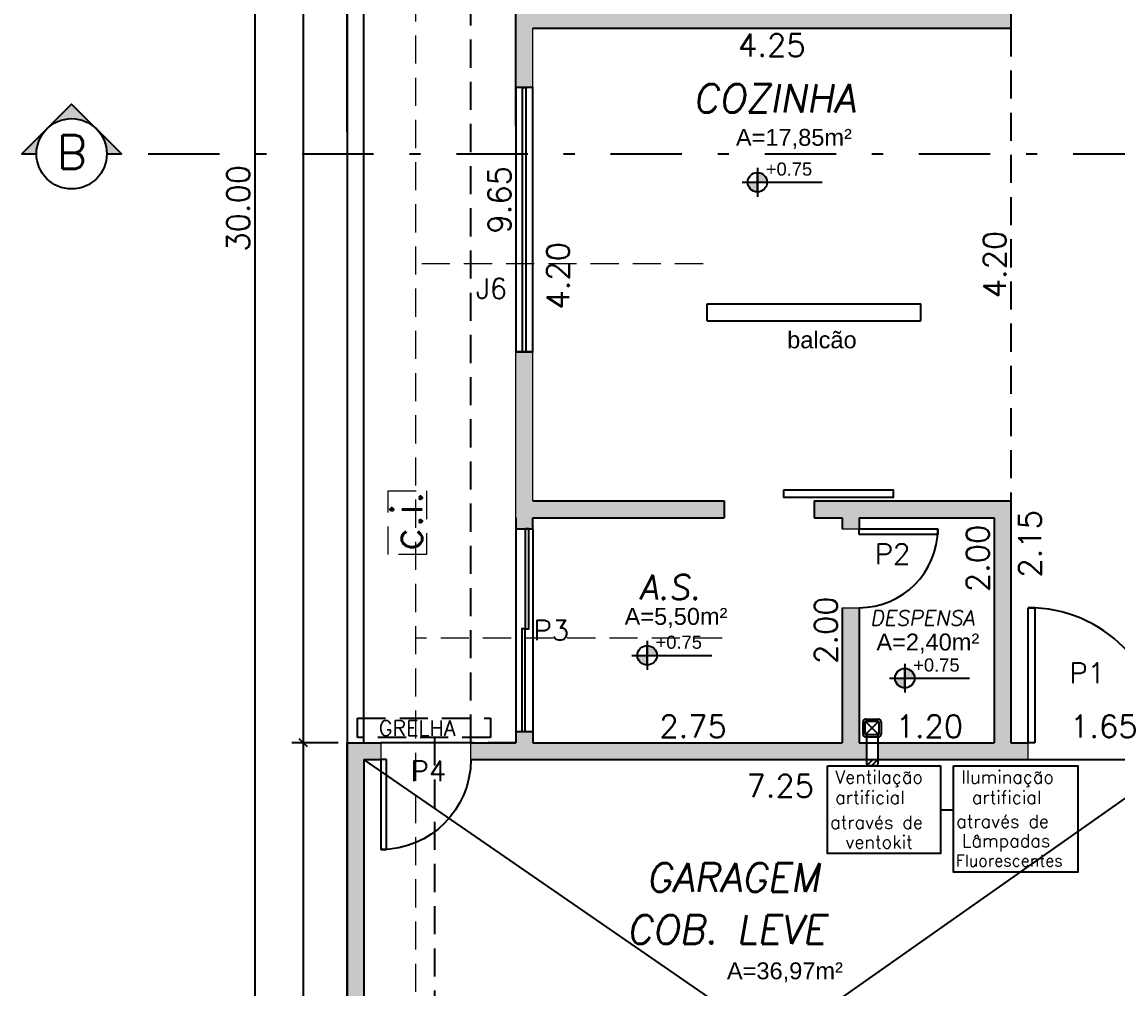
# Model space of a CAD drawing. Header units: metres. Extents: x 2690 to 3939, y 743 to 1123.
# Drawn here: x 3751.15 to 3760.88, y 778.1 to 786.69 of the extents above; entities that cross this region are included whole.
import ezdxf

# ---------------------------------------------------------------- set-up
doc = ezdxf.new("R2010")
doc.units = ezdxf.units.M
doc.header["$PDMODE"] = 35
for name, pattern in [('DASHDOT2', [12.7, 6.35, -3.175, 0, -3.175]), ('DASHED2', [9.525, 6.35, -3.175]), ('HIDDEN', [0.375, 0.25, -0.125])]:
    doc.linetypes.add(name, pattern=pattern)
for name, color, linetype in [('01', 1, 'Continuous'), ('02', 2, 'Continuous'), ('02-BALDR-VIGA-EIXO-LOCAÇÃO', 1, 'Continuous'), ('03', 3, 'Continuous'), ('04', 4, 'Continuous'), ('1MOBILIÁRIOS', 1, 'Continuous'), ('_a const_hum', 253, 'Continuous'), ('_parede int', 4, 'Continuous'), ('_piso', 1, 'Continuous'), ('A CONSTRUIR', 10, 'Continuous'), ('ABERTURA', 2, 'Continuous'), ('AGUAS PLUVIAIS', 162, 'Continuous'), ('ARQ-MOB', 1, 'Continuous'), ('ARQUIT', 1, 'Continuous'), ('caixilho', 2, 'Continuous'), ('TEXTO', 2, 'Continuous')]:
    doc.layers.add(name, color=color, linetype=linetype)
for name, color, linetype, lineweight in [('ALVENARIA', 4, 'Continuous', 18), ('COTA', 2, 'Continuous', 0), ('Esgoto', 94, 'DASHED2', 0)]:
    doc.layers.add(name, color=color, linetype=linetype, lineweight=lineweight)
doc.styles.add('ROMA', font='romans.shx')
doc.styles.add('ROMANS', font='arial.ttf')
doc.dimstyles.new('CORTE', dxfattribs={"dimscale": 0, "dimtxt": 0.2, "dimasz": 0.07, "dimexe": 0.1, "dimexo": 0.08, "dimgap": 0.05, "dimtad": 1, "dimzin": 4, "dimdsep": 46, "dimtxsty": 'ROMA', "dimblk": 'OBLIQUE', "dimcen": 0, "dimclrd": 1, "dimclre": 1, "dimclrt": 2, "dimaunit": 1, "dimadec": 0, "dimazin": 0, "dimtfac": 1, "dimtofl": 0, "dimtmove": 0, "dimatfit": 3, "dimldrblk": 'OBLIQUE', "dimfxl": 0.1, "dimtolj": 1, "dimtzin": 0, "dimarcsym": 0})
doc.dimstyles.new('PLANTA', dxfattribs={"dimtxt": 0.2, "dimasz": 0.18, "dimexe": 0.18, "dimexo": 0.0625, "dimgap": 0.045, "dimtad": 1, "dimzin": 0, "dimdsep": 46, "dimtxsty": 'ROMA', "dimcen": 0.09, "dimse1": 1, "dimse2": 1, "dimsd1": 1, "dimsd2": 1, "dimclrd": 1, "dimclre": 1, "dimclrt": 2, "dimadec": 0, "dimazin": 0, "dimtfac": 1, "dimtofl": 0, "dimtmove": 0, "dimatfit": 3, "dimfxl": 0.18, "dimtolj": 1, "dimtzin": 0, "dimarcsym": 0})

# ---------------------------------------------------------------- blocks, each defined once
blk = doc.blocks.new('*D468')
at = {"layer": 'DEFPOINTS', "color": 0, "transparency": 16777216}
for p in [(3754.1906, 780.1357), (3754.1906, 775.0357), (3754.5056, 775.0357)]:
    blk.add_point(p, dxfattribs=at)
at = {"layer": 'ALVENARIA', "color": 2, "transparency": 16777216, "insert": (3754.3606, 777.5857), "char_height": 0.2, "attachment_point": 5, "rotation": 90, "style": 'ROMA'}
blk.add_mtext('\\A1;5.10', dxfattribs=at)
blk = doc.blocks.new('*D351')
at = {"layer": 'DEFPOINTS', "color": 0, "transparency": 16777216}
for p in [(3754.1906, 780.1357), (3761.4406, 780.1357), (3754.1906, 779.7569)]:
    blk.add_point(p, dxfattribs=at)
at = {"layer": '04', "color": 2, "transparency": 16777216, "insert": (3757.8906, 779.9019), "char_height": 0.2, "attachment_point": 5, "style": 'ROMA'}
blk.add_mtext('\\A1;7.25', dxfattribs=at)
blk = doc.blocks.new('*D352')
at = {"layer": 'DEFPOINTS', "color": 0, "transparency": 16777216}
for p in [(3758.4406, 781.0585), (3755.6906, 781.0085), (3755.6906, 780.2857)]:
    blk.add_point(p, dxfattribs=at)
at = {"layer": '04', "color": 2, "transparency": 16777216, "insert": (3757.1156, 780.4307), "char_height": 0.2, "attachment_point": 5, "style": 'ROMA'}
blk.add_mtext('\\A1;2.75', dxfattribs=at)
blk = doc.blocks.new('*U6')
at = {"layer": '02'}
for p, q in [((0, 0), (0, 1)), ((0, 1), (0.05, 1)), ((0.05, 1), (0.05, 0)), ((0.05, 0), (0, 0))]:
    blk.add_line(p, q, dxfattribs=at)
at = {"layer": '02', "ltscale": 0.05}
blk.add_arc((0, 0), 1, 0, 90, dxfattribs=at)
blk = doc.blocks.new('*U5')
at = {"layer": '02'}
for p, q in [((0, 0), (0, 0.8)), ((0, 0.8), (0.05, 0.8)), ((0.05, 0.8), (0.05, 0)), ((0.05, 0), (0, 0))]:
    blk.add_line(p, q, dxfattribs=at)
at = {"layer": '02', "ltscale": 0.05}
blk.add_arc((0, 0), 0.8, 0, 90, dxfattribs=at)
blk = doc.blocks.new('*D452')
at = {"layer": 'DEFPOINTS', "color": 0, "transparency": 16777216}
for p in [(3755.6906, 786.6357), (3755.6906, 782.4357), (3756.0609, 782.4357)]:
    blk.add_point(p, dxfattribs=at)
at = {"layer": '04', "color": 2, "transparency": 16777216, "insert": (3755.9159, 784.4357), "char_height": 0.2, "attachment_point": 5, "rotation": 90, "style": 'ROMA'}
blk.add_mtext('\\A1;4.20', dxfattribs=at)
blk = doc.blocks.new('_Oblique')
at = {"color": 0, "linetype": 'ByBlock', "lineweight": -2}
blk.add_line((-0.5, -0.5), (0.5, 0.5), dxfattribs=at)
blk = doc.blocks.new('*D348')
at = {"layer": '02', "color": 1, "lineweight": -2, "transparency": 16777216}
for p, q in [((3754.0406, 785.7149), (3754.0406, 793.7656)), ((3755.5406, 785.7649), (3755.5406, 793.7656)), ((3755.5406, 793.6656), (3754.0406, 793.6656))]:
    blk.add_line(p, q, dxfattribs=at)
at = {"layer": 'DEFPOINTS', "color": 0, "transparency": 16777216}
for p in [(3754.0406, 793.6656), (3755.5406, 785.6849), (3754.0406, 785.6349)]:
    blk.add_point(p, dxfattribs=at)
at = {"layer": '02', "color": 1, "lineweight": -2, "transparency": 16777216, "xscale": 0.07, "yscale": 0.07, "zscale": 0.07, "rotation": 180}
blk.add_blockref('_Oblique', (3754.0406, 793.6656), dxfattribs=at)
at = {"layer": '02', "color": 1, "lineweight": -2, "transparency": 16777216, "xscale": 0.07, "yscale": 0.07, "zscale": 0.07}
blk.add_blockref('_Oblique', (3755.5406, 793.6656), dxfattribs=at)
at = {"layer": '02', "color": 2, "transparency": 16777216, "insert": (3754.7906, 793.8156), "char_height": 0.2, "attachment_point": 5, "style": 'ROMA'}
blk.add_mtext('\\A1;1.50', dxfattribs=at)
blk = doc.blocks.new('*D459')
at = {"layer": 'DEFPOINTS', "color": 0, "transparency": 16777216}
for p in [(3758.4406, 782.2857), (3758.4406, 782.2857), (3758.4406, 780.2857)]:
    blk.add_point(p, dxfattribs=at)
at = {"layer": '_piso', "color": 2, "transparency": 16777216, "insert": (3758.2956, 781.2857), "char_height": 0.2, "attachment_point": 5, "rotation": 90, "style": 'ROMA'}
blk.add_mtext('\\A1;2.00', dxfattribs=at)
blk = doc.blocks.new('*D460')
at = {"layer": 'DEFPOINTS', "color": 0, "transparency": 16777216}
for p in [(3758.5906, 782.1857), (3758.5906, 780.2857), (3759.7906, 780.2857)]:
    blk.add_point(p, dxfattribs=at)
at = {"layer": '04', "color": 2, "transparency": 16777216, "insert": (3759.2156, 780.4307), "char_height": 0.2, "attachment_point": 5, "style": 'ROMA'}
blk.add_mtext('\\A1;1.20', dxfattribs=at)
blk = doc.blocks.new('*U8')
at = {"layer": '02'}
for p, q in [((0, 0), (0, 0.7)), ((0, 0.7), (0.05, 0.7)), ((0.05, 0.7), (0.05, 0)), ((0.05, 0), (0, 0))]:
    blk.add_line(p, q, dxfattribs=at)
at = {"layer": '02', "ltscale": 0.05}
blk.add_arc((0, 0), 0.7, 0, 90, dxfattribs=at)
blk = doc.blocks.new('*D397')
at = {"layer": 'DEFPOINTS', "color": 0, "transparency": 16777216}
for p in [(3759.7906, 782.2857), (3759.7906, 780.2857), (3759.7906, 780.2857)]:
    blk.add_point(p, dxfattribs=at)
at = {"layer": 'COTA', "color": 2, "transparency": 16777216, "insert": (3759.6456, 781.9238), "char_height": 0.2, "attachment_point": 5, "rotation": 90, "style": 'ROMA'}
blk.add_mtext('\\A1;2.00', dxfattribs=at)
blk = doc.blocks.new('*D364')
at = {"layer": 'DEFPOINTS', "color": 0, "transparency": 16777216}
for p in [(3759.9406, 780.2857), (3759.9406, 780.2857), (3761.5906, 780.2857)]:
    blk.add_point(p, dxfattribs=at)
at = {"layer": 'COTA', "color": 2, "transparency": 16777216, "insert": (3760.7656, 780.4307), "char_height": 0.2, "attachment_point": 5, "style": 'ROMA'}
blk.add_mtext('\\A1;1.65', dxfattribs=at)
blk = doc.blocks.new('*D365')
at = {"layer": 'DEFPOINTS', "color": 0, "transparency": 16777216}
for p in [(3759.9406, 782.4357), (3760.2541, 782.4357), (3759.9406, 780.2857)]:
    blk.add_point(p, dxfattribs=at)
at = {"layer": 'COTA', "color": 2, "transparency": 16777216, "insert": (3760.1091, 782.0532), "char_height": 0.2, "attachment_point": 5, "rotation": 90, "style": 'ROMA'}
blk.add_mtext('\\A1;2.15', dxfattribs=at)
blk = doc.blocks.new('*D366')
at = {"layer": 'DEFPOINTS', "color": 0, "transparency": 16777216}
for p in [(3759.9406, 786.6357), (3759.9406, 786.6357), (3759.9406, 782.4357)]:
    blk.add_point(p, dxfattribs=at)
at = {"layer": 'COTA', "color": 2, "transparency": 16777216, "insert": (3759.7956, 784.5357), "char_height": 0.2, "attachment_point": 5, "rotation": 90, "style": 'ROMA'}
blk.add_mtext('\\A1;4.20', dxfattribs=at)
blk = doc.blocks.new('*D367')
at = {"layer": 'DEFPOINTS', "color": 0, "transparency": 16777216}
for p in [(3755.6906, 786.6357), (3759.9406, 786.6357), (3759.9406, 786.3406)]:
    blk.add_point(p, dxfattribs=at)
at = {"layer": 'COTA', "color": 2, "transparency": 16777216, "insert": (3757.8156, 786.4856), "char_height": 0.2, "attachment_point": 5, "style": 'ROMA'}
blk.add_mtext('\\A1;4.25', dxfattribs=at)
blk = doc.blocks.new('*D372')
at = {"layer": 'DEFPOINTS', "color": 0, "transparency": 16777216}
for p in [(3755.5406, 789.9357), (3755.5406, 789.9357), (3755.5406, 780.2857)]:
    blk.add_point(p, dxfattribs=at)
at = {"layer": 'COTA', "color": 2, "transparency": 16777216, "insert": (3755.3956, 785.1107), "char_height": 0.2, "attachment_point": 5, "rotation": 90, "style": 'ROMA'}
blk.add_mtext('\\A1;9.65', dxfattribs=at)
blk = doc.blocks.new('*D376')
at = {"layer": 'DEFPOINTS', "color": 0, "transparency": 16777216}
for p in [(3759.9406, 787.6857), (3760.2257, 787.6857), (3759.9406, 786.6357)]:
    blk.add_point(p, dxfattribs=at)
at = {"layer": 'COTA', "color": 2, "transparency": 16777216, "insert": (3760.0807, 787.1607), "char_height": 0.2, "attachment_point": 5, "rotation": 90, "style": 'ROMA'}
blk.add_mtext('\\A1;1.05', dxfattribs=at)
blk = doc.blocks.new('*D412')
at = {"layer": 'COTA', "color": 1, "lineweight": -2, "transparency": 16777216}
for p, q in [((3753.9606, 796.2357), (3753.5503, 796.2357)), ((3753.6503, 796.2357), (3753.6503, 780.2857)), ((3753.9606, 780.2857), (3753.5503, 780.2857))]:
    blk.add_line(p, q, dxfattribs=at)
at = {"layer": 'DEFPOINTS', "color": 0, "transparency": 16777216}
for p in [(3754.0406, 796.2357), (3753.6503, 780.2857), (3754.0406, 780.2857)]:
    blk.add_point(p, dxfattribs=at)
at = {"layer": 'COTA', "color": 1, "lineweight": -2, "transparency": 16777216, "xscale": 0.07, "yscale": 0.07, "zscale": 0.07}
for p, rotation in [((3753.6503, 796.2357), 90), ((3753.6503, 780.2857), 270)]:
    blk.add_blockref('_Oblique', p, dxfattribs=dict(at, rotation=rotation))
at = {"layer": 'COTA', "color": 2, "transparency": 16777216, "insert": (3753.5003, 788.2607), "char_height": 0.2, "attachment_point": 5, "rotation": 90, "style": 'ROMA'}
blk.add_mtext('\\A1;15.95', dxfattribs=at)
blk = doc.blocks.new('*D413')
at = {"layer": 'COTA', "color": 1, "lineweight": -2, "transparency": 16777216}
for p, q in [((3753.9606, 780.2857), (3753.5503, 780.2857)), ((3753.6503, 780.2857), (3753.6503, 775.0357)), ((3753.9606, 775.0357), (3753.5503, 775.0357))]:
    blk.add_line(p, q, dxfattribs=at)
at = {"layer": 'DEFPOINTS', "color": 0, "transparency": 16777216}
for p in [(3754.0406, 780.2857), (3753.6503, 775.0357), (3754.0406, 775.0357)]:
    blk.add_point(p, dxfattribs=at)
at = {"layer": 'COTA', "color": 1, "lineweight": -2, "transparency": 16777216, "xscale": 0.07, "yscale": 0.07, "zscale": 0.07}
for p, rotation in [((3753.6503, 780.2857), 90), ((3753.6503, 775.0357), 270)]:
    blk.add_blockref('_Oblique', p, dxfattribs=dict(at, rotation=rotation))
at = {"layer": 'COTA', "color": 2, "transparency": 16777216, "insert": (3753.5003, 777.6607), "char_height": 0.2, "attachment_point": 5, "rotation": 90, "style": 'ROMA'}
blk.add_mtext('\\A1;5.25', dxfattribs=at)
blk = doc.blocks.new('*D415')
at = {"layer": 'COTA', "color": 1, "lineweight": -2, "transparency": 16777216}
for p, q in [((3753.9606, 800.0357), (3753.1236, 800.0357)), ((3753.2236, 770.0357), (3753.2236, 800.0357)), ((3753.9606, 770.0357), (3753.1236, 770.0357))]:
    blk.add_line(p, q, dxfattribs=at)
at = {"layer": 'DEFPOINTS', "color": 0, "transparency": 16777216}
for p in [(3753.2236, 800.0357), (3754.0406, 800.0357), (3754.0406, 770.0357)]:
    blk.add_point(p, dxfattribs=at)
at = {"layer": 'COTA', "color": 1, "lineweight": -2, "transparency": 16777216, "xscale": 0.07, "yscale": 0.07, "zscale": 0.07}
for p, rotation in [((3753.2236, 800.0357), 90), ((3753.2236, 770.0357), 270)]:
    blk.add_blockref('_Oblique', p, dxfattribs=dict(at, rotation=rotation))
at = {"layer": 'COTA', "color": 2, "transparency": 16777216, "insert": (3753.0736, 785.0357), "char_height": 0.2, "attachment_point": 5, "rotation": 90, "style": 'ROMA'}
blk.add_mtext('\\A1;30.00', dxfattribs=at)

msp = doc.modelspace()

# ---------------------------------------------------------------- hatches: boundary and pattern name
at = {"layer": '01', "ltscale": 0.1}
h = msp.add_hatch(color=2, dxfattribs=at)
edge = h.paths.add_edge_path()
edge.add_line((3751.9059, 785.52), (3752.0353, 785.52))
edge.add_line((3752.0353, 785.52), (3751.5934, 785.9619))
edge.add_line((3751.5934, 785.9619), (3751.1514, 785.52))
edge.add_line((3751.1514, 785.52), (3751.2809, 785.52))
edge.add_arc((3751.5934, 785.52), 0.3125, 0, 180, ccw=False)
at = {"layer": '02'}
h = msp.add_hatch(color=256, dxfattribs=at)
h.paths.add_polyline_path([(3757.6876, 785.2676), (3757.6876, 785.1812, -0.414214), (3757.6012, 785.2676), (3757.6876, 785.2676)])
h.paths.add_polyline_path([(3757.6876, 785.2676), (3757.6876, 785.354, -0.414214), (3757.774, 785.2676), (3757.6876, 785.2676)])
h = msp.add_hatch(color=256, dxfattribs=at)
h.paths.add_polyline_path([(3756.7076, 781.0619), (3756.7076, 780.9755, -0.414214), (3756.6212, 781.0619), (3756.7076, 781.0619)])
h.paths.add_polyline_path([(3756.7076, 781.0619), (3756.7076, 781.1483, -0.414214), (3756.794, 781.0619), (3756.7076, 781.0619)])
h = msp.add_hatch(color=256, dxfattribs=at)
h.paths.add_polyline_path([(3758.9975, 780.8592), (3758.9975, 780.7728, -0.414214), (3758.9111, 780.8592), (3758.9975, 780.8592)])
h.paths.add_polyline_path([(3758.9975, 780.8592), (3758.9975, 780.9456, -0.414214), (3759.0839, 780.8592), (3758.9975, 780.8592)])
at = {"layer": '03'}
h = msp.add_hatch(dxfattribs=at)
h.set_pattern_fill('ANSI31', color=256, scale=0.01)
h.set_pattern_definition([(45, (100, 0), (-0.0224506403, 0.0224506403), [])])
h.paths.add_polyline_path([(3758.7562, 780.1357), (3758.6562, 780.1357), (3758.6562, 780.0857), (3758.7562, 780.0857)])
at = {"layer": 'A CONSTRUIR'}
h = msp.add_hatch(color=256, dxfattribs=at)
h.dxf.hatch_style = 1
h.paths.add_polyline_path([(3759.9406, 787.6857), (3760.0406, 787.6857), (3760.0406, 787.8357), (3759.9406, 787.8357), (3759.9406, 788.8857), (3759.7906, 788.8857), (3759.7906, 786.7857), (3755.6906, 786.7857), (3755.6906, 787.417), (3755.5406, 787.417), (3755.5406, 786.1107), (3755.6906, 786.1107), (3755.6906, 786.6357), (3759.9406, 786.6357)])
h = msp.add_hatch(color=256, dxfattribs=at)
h.dxf.hatch_style = 1
h.paths.add_polyline_path([(3757.3906, 782.4357), (3755.6906, 782.4357), (3755.6906, 783.7607), (3755.5406, 783.7607), (3755.5406, 782.2857), (3755.5406, 782.1857), (3755.6906, 782.1857), (3755.6906, 782.2857), (3757.3906, 782.2857)])
h = msp.add_hatch(color=256, dxfattribs=at)
h.dxf.hatch_style = 1
h.paths.add_polyline_path([(3759.9406, 782.4357), (3758.1906, 782.4357), (3758.1906, 782.2857), (3758.4406, 782.2857), (3758.4406, 782.1857), (3758.5906, 782.1857), (3758.5906, 782.2857), (3759.7906, 782.2857), (3759.7906, 780.2857), (3759.6656, 780.2857), (3758.7562, 780.2857), (3758.7562, 780.1357), (3759.6656, 780.1357), (3759.9406, 780.1357), (3760.0906, 780.1357), (3760.0906, 780.2857), (3759.9406, 780.2857)])
h = msp.add_hatch(color=256, dxfattribs=at)
h.dxf.hatch_style = 1
h.paths.add_polyline_path([(3758.5906, 781.4857), (3758.4406, 781.4857), (3758.4406, 780.2857), (3755.6906, 780.2857), (3755.6906, 780.3857), (3755.5406, 780.3857), (3755.5406, 780.2857), (3755.1406, 780.2857), (3755.1406, 780.1357), (3758.6562, 780.1357), (3758.6562, 780.2857), (3758.5906, 780.2857)])
h = msp.add_hatch(color=256, dxfattribs=at)
h.dxf.hatch_style = 1
h.paths.add_polyline_path([(3754.1906, 780.1357), (3754.3406, 780.1357), (3754.3406, 780.2857), (3754.0406, 780.2857), (3754.0406, 775.0357), (3754.1906, 775.0357)])

# ---------------------------------------------------------------- linework, layer by layer
at = {"color": 2}
for p, q in [((3757.6876, 785.1812), (3757.6876, 785.354)), ((3756.7076, 780.9755), (3756.7076, 781.1483)), ((3758.9975, 780.7728), (3758.9975, 780.9456))]:
    msp.add_line(p, q, dxfattribs=at)
for centre in [(3757.6876, 785.2676), (3756.7076, 781.0619), (3758.9975, 780.8592)]:
    msp.add_circle(centre, 0.0864, dxfattribs=at)
at = {"layer": '01', "color": 2, "linetype": 'DASHDOT2', "ltscale": 0.1}
msp.add_line((3752.272, 785.52), (3776.1957, 785.52), dxfattribs=at)
at = {"layer": '01', "color": 2, "ltscale": 0.1}
msp.add_lwpolyline([(3751.9059, 785.52), (3752.0353, 785.52), (3751.5934, 785.9619), (3751.1514, 785.52), (3751.2809, 785.52, -1)], format="xyb", close=True, dxfattribs=at)
msp.add_circle((3751.5934, 785.52), 0.3125, dxfattribs=at)
at = {"layer": '02'}
for p, q in [((3757.6876, 785.3962), (3757.6876, 785.139)), ((3757.6876, 785.3962), (3757.6876, 785.139)), ((3757.5513, 785.2676), (3758.2628, 785.2676)), ((3756.7076, 781.1905), (3756.7076, 780.9333)), ((3756.7076, 781.1905), (3756.7076, 780.9333)), ((3756.5713, 781.0619), (3757.2829, 781.0619)), ((3758.9975, 780.9878), (3758.9975, 780.7307)), ((3758.9975, 780.9878), (3758.9975, 780.7307)), ((3758.8611, 780.8592), (3759.5727, 780.8592))]:
    msp.add_line(p, q, dxfattribs=at)
msp.add_lwpolyline([(3776.7606, 800.0357), (3754.0406, 800.0357), (3754.0406, 770.0357), (3756.9006, 770.0357, 0.212628), (3765.2629, 775.297)], format="xyb", close=True, dxfattribs=at)
at = {"layer": '02', "color": 2}
msp.add_lwpolyline([(3757.9218, 782.534), (3758.8929, 782.534), (3758.8929, 782.465), (3757.9218, 782.465)], close=True, dxfattribs=at)
at = {"layer": '02-BALDR-VIGA-EIXO-LOCAÇÃO'}
for p, q in [((3755.5406, 782.1857), (3755.5406, 780.3857)), ((3755.6906, 782.1857), (3755.6906, 780.3857)), ((3755.1406, 780.2857), (3754.3406, 780.2857))]:
    msp.add_line(p, q, dxfattribs=at)
at = {"layer": '03'}
for p, q in [((3754.0406, 796.2357), (3754.0406, 780.2857)), ((3754.1906, 780.2857), (3754.1906, 796.2357))]:
    msp.add_line(p, q, dxfattribs=at)
at = {"layer": '03', "linetype": 'Continuous'}
for p, q in [((3757.2406, 784.1857), (3759.1406, 784.1857)), ((3757.2406, 784.0357), (3757.2406, 784.1857)), ((3759.1406, 784.0357), (3759.1406, 784.1857)), ((3757.2406, 784.0357), (3759.1406, 784.0357)), ((3757.2406, 784.0357), (3759.1406, 784.0357))]:
    msp.add_line(p, q, dxfattribs=at)
at = {"layer": '04'}
for p, q in [((3759.9406, 787.6857), (3759.9406, 786.6357)), ((3755.6906, 786.6357), (3759.9406, 786.6357)), ((3755.6906, 786.1107), (3755.5406, 786.1107)), ((3755.6906, 783.7607), (3755.5406, 783.7607)), ((3755.6906, 782.4357), (3757.3906, 782.4357)), ((3757.3906, 782.4357), (3757.3906, 782.2857)), ((3758.1906, 782.4357), (3759.9406, 782.4357)), ((3758.1906, 782.4357), (3758.1906, 782.2857)), ((3759.9406, 782.4357), (3759.9406, 780.2857)), ((3755.6906, 782.2857), (3757.3906, 782.2857)), ((3758.1906, 782.2857), (3758.4406, 782.2857)), ((3758.4406, 782.2857), (3758.4406, 782.1857)), ((3758.5906, 782.2857), (3759.7906, 782.2857)), ((3758.5906, 782.2857), (3758.5906, 782.1857)), ((3759.7906, 782.2857), (3759.7906, 780.2857)), ((3758.4406, 781.4857), (3758.4406, 780.2857)), ((3758.5906, 781.4857), (3758.5906, 780.2857)), ((3758.6262, 780.363), (3758.6262, 780.4696)), ((3758.6462, 780.363), (3758.6462, 780.4696)), ((3758.6482, 780.4743), (3758.7643, 780.3583)), ((3758.6482, 780.3583), (3758.7643, 780.4743)), ((3758.6529, 780.4963), (3758.7595, 780.4963)), ((3758.6529, 780.4763), (3758.7595, 780.4763)), ((3758.7662, 780.4696), (3758.7662, 780.363)), ((3758.7862, 780.4696), (3758.7862, 780.363)), ((3758.7595, 780.3563), (3758.6529, 780.3563)), ((3758.7595, 780.3363), (3758.6529, 780.3363)), ((3754.0406, 778.2857), (3754.0406, 780.2857)), ((3754.0406, 775.0357), (3754.0406, 780.2857)), ((3754.0406, 780.2857), (3754.3406, 780.2857)), ((3755.1406, 780.2857), (3755.5406, 780.2857)), ((3755.6906, 780.2857), (3758.4406, 780.2857)), ((3758.5906, 780.2857), (3759.6656, 780.2857)), ((3759.6656, 780.2857), (3759.7906, 780.2857)), ((3759.9406, 780.2857), (3760.0906, 780.2857)), ((3754.1906, 780.1357), (3754.1906, 775.0357)), ((3754.1906, 780.1357), (3754.3406, 780.1357)), ((3755.1406, 780.1357), (3759.6656, 780.1357)), ((3759.6656, 780.1357), (3759.9406, 780.1357)), ((3759.9406, 780.1357), (3759.9406, 780.1357)), ((3759.9406, 780.1357), (3759.9406, 780.1357)), ((3759.9406, 780.1357), (3760.0906, 780.1357))]:
    msp.add_line(p, q, dxfattribs=at)
at = {"layer": '04', "linetype": 'Continuous'}
for p, q in [((3758.6562, 780.3563), (3758.6562, 780.0941)), ((3758.7562, 780.3563), (3758.7562, 780.0941))]:
    msp.add_line(p, q, dxfattribs=at)
at = {"layer": '04'}
for centre, radius, start, end in [((3758.6529, 780.4696), 0.0267, 90, 180), ((3758.6529, 780.4696), 0.00667, 90, 180), ((3758.7595, 780.4696), 0.0267, 0, 90), ((3758.7595, 780.4696), 0.00667, 0, 90), ((3758.6529, 780.363), 0.0267, 180, 270), ((3758.6529, 780.363), 0.00667, 180, 270), ((3758.7595, 780.363), 0.0267, 270, 0), ((3758.7595, 780.363), 0.00667, 270, 0)]:
    msp.add_arc(centre, radius, start, end, dxfattribs=at)
at = {"layer": '1MOBILIÁRIOS'}
msp.add_lwpolyline([(3755.5406, 783.7607), (3755.6906, 783.7607), (3755.6906, 786.1107), (3755.5406, 786.1107)], close=True, dxfattribs=at)
at = {"layer": '_a const_hum', "color": 1, "linetype": 'HIDDEN'}
msp.add_line((3759.9406, 786.6357), (3759.9406, 782.4357), dxfattribs=at)
msp.add_lwpolyline([(3755.5406, 780.2857), (3755.1406, 780.2857), (3755.1406, 795.8357)], dxfattribs=at)
at = {"layer": '_parede int'}
for p, q in [((3755.5406, 782.2857), (3755.5406, 782.1857)), ((3755.6906, 782.1857), (3755.6906, 782.2857)), ((3755.5406, 782.1857), (3755.6906, 782.1857)), ((3755.5406, 780.3857), (3755.6906, 780.3857)), ((3755.5406, 780.3857), (3755.5406, 780.2857)), ((3755.6906, 780.3857), (3755.6906, 780.2857))]:
    msp.add_line(p, q, dxfattribs=at)
at = {"layer": 'ABERTURA'}
for p, q in [((3761.4406, 780.1357), (3754.1906, 775.0357)), ((3761.5906, 775.0357), (3754.1906, 780.1357))]:
    msp.add_line(p, q, dxfattribs=at)
at = {"layer": 'AGUAS PLUVIAIS', "linetype": 'HIDDEN'}
msp.add_line((3754.817, 780.3327), (3754.817, 766.8095), dxfattribs=at)
msp.add_lwpolyline([(3754.1339, 780.5047), (3755.3148, 780.5047), (3755.3148, 780.3327), (3754.1339, 780.3327)], close=True, dxfattribs=at)
at = {"layer": 'ALVENARIA'}
for p, q in [((3755.5406, 786.1107), (3755.5406, 787.417)), ((3755.6906, 786.1107), (3755.6906, 786.6357)), ((3755.5406, 782.2857), (3755.5406, 783.7607)), ((3755.6906, 782.4357), (3755.6906, 783.7607)), ((3760.0906, 780.2857), (3760.0906, 780.1357)), ((3759.9406, 780.1357), (3759.9406, 780.1357))]:
    msp.add_line(p, q, dxfattribs=at)
at = {"layer": 'ALVENARIA', "color": 4}
for p, q in [((3758.4406, 782.1857), (3758.5906, 782.1857)), ((3758.4406, 781.4857), (3758.5906, 781.4857)), ((3754.3406, 780.2857), (3754.3406, 780.1357)), ((3755.1406, 780.1357), (3755.1406, 780.2857))]:
    msp.add_line(p, q, dxfattribs=at)
at = {"layer": 'ALVENARIA', "linetype": 'Continuous'}
msp.add_lwpolyline([(3758.6562, 780.1357), (3758.6562, 780.0857), (3758.7562, 780.0857), (3758.7562, 780.1357)], close=True, dxfattribs=at)
at = {"layer": 'ARQ-MOB'}
msp.add_line((3760.0906, 780.1357), (3761.2906, 780.1357), dxfattribs=at)
at = {"layer": 'ARQUIT'}
msp.add_line((3759.3131, 779.6904), (3759.4304, 779.6904), dxfattribs=at)
for points in [[(3758.3105, 780.0794), (3759.3131, 780.0794), (3759.3131, 779.3014), (3758.3105, 779.3014)], [(3759.4304, 780.0794), (3760.5344, 780.0794), (3760.5344, 779.1364), (3759.4304, 779.1364)]]:
    msp.add_lwpolyline(points, close=True, dxfattribs=at)
at = {"layer": 'caixilho'}
for points in [[(3755.6306, 783.7607), (3755.6006, 783.7607), (3755.6006, 786.1107), (3755.6306, 786.1107)], [(3755.6249, 781.2988), (3755.6549, 781.2988), (3755.6549, 782.1857), (3755.6249, 782.1857)], [(3755.5949, 780.3857), (3755.6249, 780.3857), (3755.6249, 781.2988), (3755.5949, 781.2988)]]:
    msp.add_lwpolyline(points, close=True, dxfattribs=at)
at = {"layer": 'Esgoto', "color": 20, "linetype": 'HIDDEN'}
for p, q in [((3754.6528, 766.8216), (3754.6528, 797.4113)), ((3757.2048, 784.5407), (3754.6528, 784.5407)), ((3757.3728, 781.2148), (3754.6528, 781.2148))]:
    msp.add_line(p, q, dxfattribs=at)
msp.add_lwpolyline([(3754.747, 781.9579), (3754.4064, 781.9579), (3754.4064, 782.524), (3754.747, 782.524)], close=True, dxfattribs=at)

# ---------------------------------------------------------------- block references
at = {"layer": '02', "ltscale": 0.05, "rotation": 270.0000000000229}
msp.add_blockref('*U8', (3758.5906, 782.1857), dxfattribs=at)
at = {"layer": '02', "ltscale": 0.05, "xscale": 1.2, "yscale": 1.2, "zscale": 1.2}
msp.add_blockref('*U6', (3760.0935, 780.2857), dxfattribs=at)
at = {"layer": '02', "ltscale": 0.05, "xscale": -1, "rotation": 180}
msp.add_blockref('*U5', (3754.3406, 780.1357), dxfattribs=at)

# ---------------------------------------------------------------- texts
at = {"color": 2}
for s, height, style, p in [('+0.75', 0.11664, 'ROMANS', (3757.7621, 785.3264)), ('J6', 0.18, 'ROMA', (3755.1861, 784.2327)), ('+0.75', 0.11664, 'ROMANS', (3756.7821, 781.1206)), ('+0.75', 0.11664, 'ROMANS', (3759.072, 780.918))]:
    msp.add_text(s, height=height, dxfattribs=dict(at, style=style)).set_placement(p)
at = {"layer": '02', "style": 'ROMA'}
for s, p in [('P2', (3758.7301, 781.8741)), ('P3', (3755.6971, 781.1958)), ('P1', (3760.4587, 780.8142)), ('P4', (3754.6048, 779.9452))]:
    msp.add_text(s, height=0.18, dxfattribs=at).set_placement(p)
at = {"layer": '03', "linetype": 'Continuous', "style": 'ROMA', "oblique": 10}
for s, height, p in [('COZINHA', 0.25312, (3757.1161, 785.8868)), ('A.S.', 0.21937, (3756.6347, 781.5572)), ('DESPENSA', 0.135, (3758.6894, 781.3265)), ('GARAGEM', 0.25312, (3756.7013, 778.9615)), ('COB. LEVE', 0.25312, (3756.5265, 778.4991))]:
    msp.add_text(s, height=height, dxfattribs=at).set_placement(p)
at = {"layer": '03', "ltscale": 0.05, "style": 'ROMA', "text_generation_flag": 2}
msp.add_text('B', height=0.3, rotation=180, dxfattribs=at).set_placement((3751.4602, 785.6868))
at = {"layer": 'AGUAS PLUVIAIS', "linetype": 'HIDDEN', "style": 'ROMA'}
msp.add_text('GRELHA', height=0.135, dxfattribs=at).set_placement((3754.3226, 780.3478))
at = {"layer": 'Esgoto', "color": 20, "linetype": 'HIDDEN', "style": 'ROMA'}
msp.add_text('c.i.', height=0.27, rotation=90, dxfattribs=at).set_placement((3754.7078, 781.9889))
at = {"layer": 'TEXTO'}
for s, height, style, p in [('A=17,85m²', 0.15, 'ROMANS', (3757.4964, 785.5913)), ('balcão', 0.15, 'ROMANS', (3757.952, 783.7915)), ('A=5,50m²', 0.15, 'ROMANS', (3756.507, 781.3334)), ('A=2,40m²', 0.15, 'ROMANS', (3758.7448, 781.1057)), ('Ventilação', 0.1152, 'ROMA', (3758.3785, 779.9232)), ('Iluminação', 0.1152, 'ROMA', (3759.4984, 779.9232)), ('artificial', 0.1152, 'ROMA', (3758.3785, 779.7421)), ('artificial', 0.1152, 'ROMA', (3759.5929, 779.7421)), ('através de', 0.1152, 'ROMA', (3758.3332, 779.521)), ('através de', 0.1152, 'ROMA', (3759.4531, 779.5296)), ('ventokit', 0.1152, 'ROMA', (3758.4705, 779.3458)), ('Lâmpadas', 0.1152, 'ROMA', (3759.5052, 779.3563)), ('Fluorescentes', 0.10368, 'ROMA', (3759.4503, 779.1861)), ('A=36,97m²', 0.15, 'ROMANS', (3757.4165, 778.1829))]:
    msp.add_text(s, height=height, dxfattribs=dict(at, style=style)).set_placement(p)

# ---------------------------------------------------------------- dimensions: what is measured, and where the dimension line sits
at = {"layer": '02'}
dim = msp.add_linear_dim(base=(3754.0406, 793.6656), p1=(3755.5406, 785.6849), p2=(3754.0406, 785.6349), dimstyle='CORTE', override={"dimscale": 1}, dxfattribs=at)
dim.commit()
dim.dimension.update_dxf_attribs({"geometry": '*D348', "text_midpoint": (3754.7906, 793.6656), "dimtype": 160})
at = {"layer": '04', "color": 6}
dim = msp.add_linear_dim(base=(3756.0609, 782.4357), p1=(3755.6906, 786.6357), p2=(3755.6906, 782.4357), angle=90, dimstyle='PLANTA', dxfattribs=at)
dim.commit()
dim.dimension.update_dxf_attribs({"geometry": '*D452', "text_midpoint": (3756.0609, 784.4357), "dimtype": 160})
at = {"layer": '04'}
for base, p1, p2, picture, middle in [((3758.5906, 780.2857), (3759.7906, 780.2857), (3758.5906, 782.1857), '*D460', (3759.2156, 780.2857)), ((3755.6906, 780.2857), (3758.4406, 781.0585), (3755.6906, 781.0085), '*D352', (3757.1156, 780.2857)), ((3754.1906, 779.7569), (3761.4406, 780.1357), (3754.1906, 780.1357), '*D351', (3757.8906, 779.7569))]:
    dim = msp.add_linear_dim(base=base, p1=p1, p2=p2, dimstyle='PLANTA', dxfattribs=at)
    dim.commit()
    dim.dimension.update_dxf_attribs({"geometry": picture, "text_midpoint": middle, "dimtype": 160})
at = {"layer": '_piso'}
dim = msp.add_linear_dim(base=(3758.4406, 782.2857), p1=(3758.4406, 780.2857), p2=(3758.4406, 782.2857), angle=90, dimstyle='PLANTA', dxfattribs=at)
dim.commit()
dim.dimension.update_dxf_attribs({"geometry": '*D459', "text_midpoint": (3758.2956, 781.2857)})
at = {"layer": 'ALVENARIA'}
dim = msp.add_linear_dim(base=(3754.5056, 775.0357), p1=(3754.1906, 780.1357), p2=(3754.1906, 775.0357), angle=90, dimstyle='PLANTA', dxfattribs=at)
dim.commit()
dim.dimension.update_dxf_attribs({"geometry": '*D468', "text_midpoint": (3754.3606, 777.5857)})
at = {"layer": 'COTA'}
for base, p1, p2, picture, middle in [((3753.2236, 800.0357), (3754.0406, 770.0357), (3754.0406, 800.0357), '*D415', (3753.0736, 785.0357)), ((3753.6503, 780.2857), (3754.0406, 796.2357), (3754.0406, 780.2857), '*D412', (3753.5003, 788.2607)), ((3753.6503, 775.0357), (3754.0406, 780.2857), (3754.0406, 775.0357), '*D413', (3753.5003, 777.6607))]:
    dim = msp.add_linear_dim(base=base, p1=p1, p2=p2, angle=90, dimstyle='CORTE', override={"dimscale": 1}, dxfattribs=at)
    dim.commit()
    dim.dimension.update_dxf_attribs({"geometry": picture, "text_midpoint": middle})
at = {"layer": 'COTA', "color": 1}
for base, p1, p2, picture, middle in [((3755.5406, 789.9357), (3755.5406, 780.2857), (3755.5406, 789.9357), '*D372', (3755.3956, 785.1107)), ((3760.2257, 787.6857), (3759.9406, 786.6357), (3759.9406, 787.6857), '*D376', (3760.0807, 787.1607)), ((3759.9406, 786.6357), (3759.9406, 782.4357), (3759.9406, 786.6357), '*D366', (3759.7956, 784.5357))]:
    dim = msp.add_linear_dim(base=base, p1=p1, p2=p2, angle=90, dimstyle='PLANTA', dxfattribs=at)
    dim.commit()
    dim.dimension.update_dxf_attribs({"geometry": picture, "text_midpoint": middle})
for base, p1, p2, picture, middle in [((3759.9406, 786.3406), (3755.6906, 786.6357), (3759.9406, 786.6357), '*D367', (3757.8156, 786.4856)), ((3759.9406, 780.2857), (3761.5906, 780.2857), (3759.9406, 780.2857), '*D364', (3760.7656, 780.4307))]:
    dim = msp.add_linear_dim(base=base, p1=p1, p2=p2, dimstyle='PLANTA', dxfattribs=at)
    dim.commit()
    dim.dimension.update_dxf_attribs({"geometry": picture, "text_midpoint": middle})
for base, p1, p2, picture, middle in [((3760.2541, 782.4357), (3759.9406, 780.2857), (3759.9406, 782.4357), '*D365', (3760.2541, 782.0532)), ((3759.7906, 780.2857), (3759.7906, 782.2857), (3759.7906, 780.2857), '*D397', (3759.7906, 781.9238))]:
    dim = msp.add_linear_dim(base=base, p1=p1, p2=p2, angle=90, dimstyle='PLANTA', dxfattribs=at)
    dim.commit()
    dim.dimension.update_dxf_attribs({"geometry": picture, "text_midpoint": middle, "dimtype": 160})

doc.saveas('drawing.dxf')
